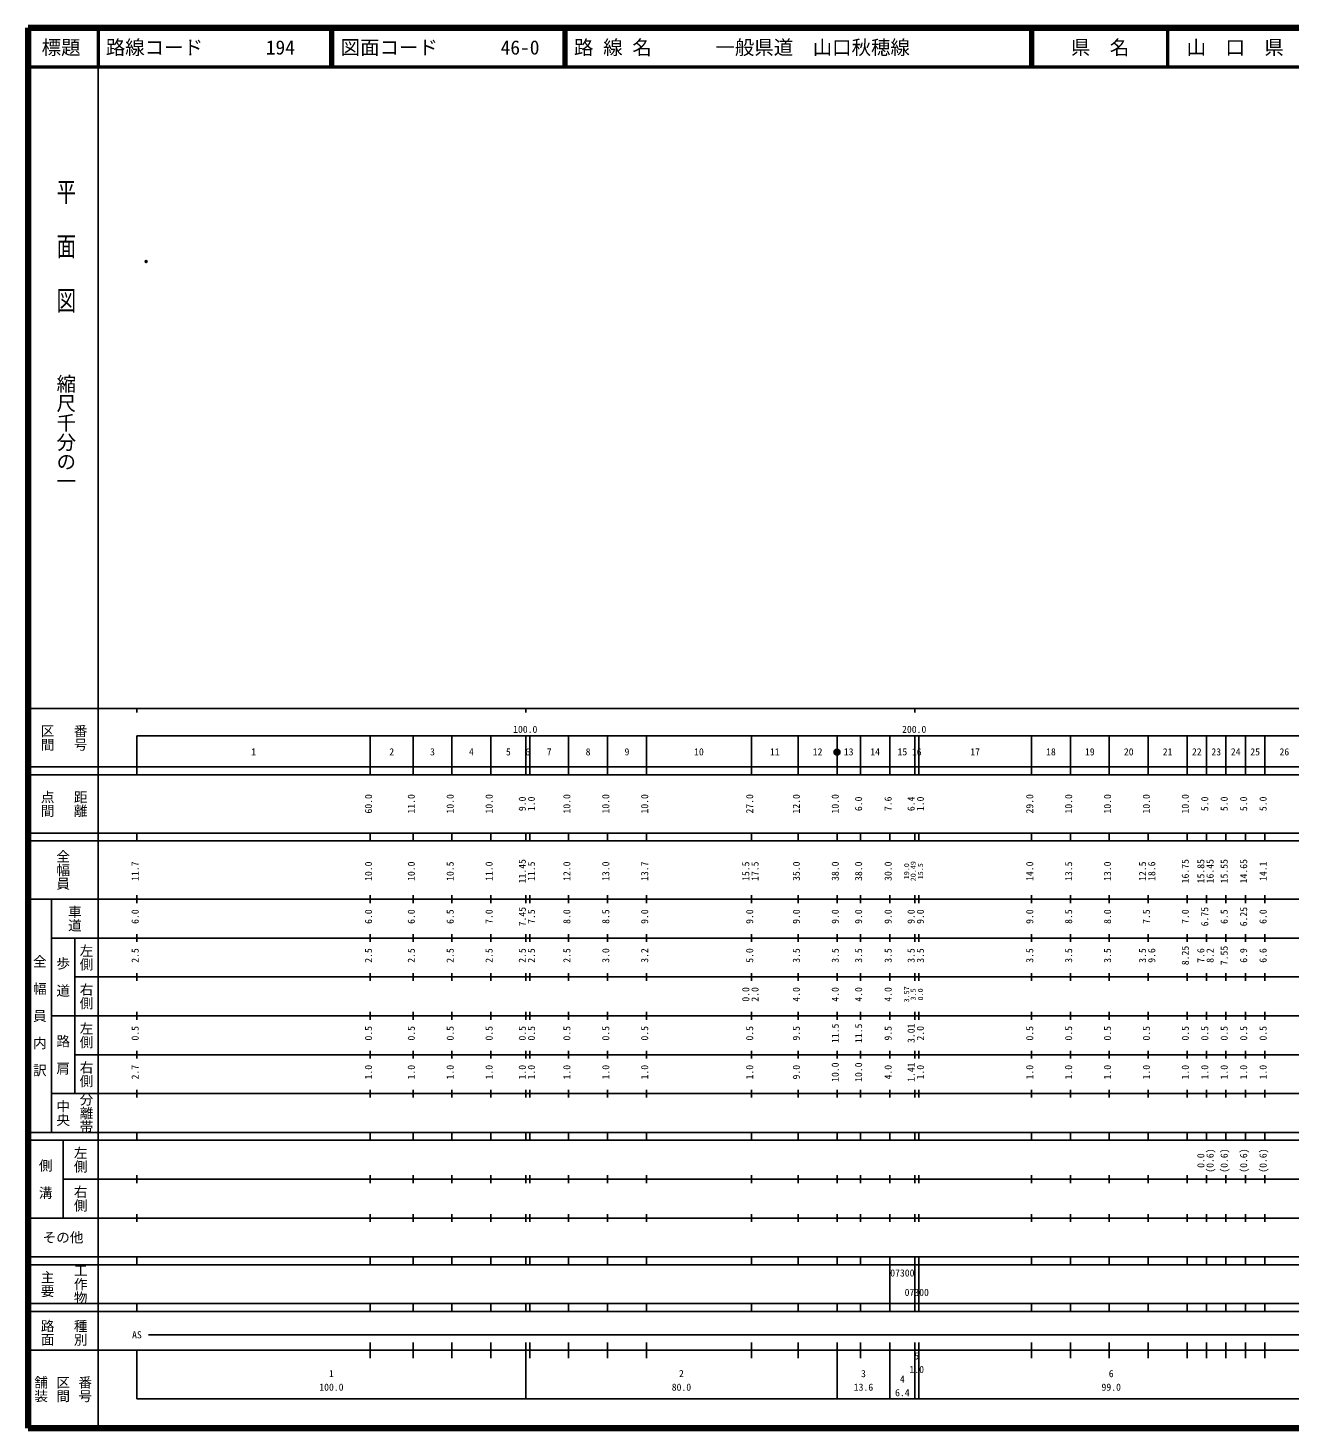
# Model space of a CAD drawing. Units: millimetres on the paper. Extents: x 40 to 680, y 20 to 380.
# Drawn here: x 40 to 364.5, y 20 to 380 of the extents above; entities that cross this region are included whole.
import ezdxf
from ezdxf.enums import TextEntityAlignment as Align

# ---------------------------------------------------------------- set-up
doc = ezdxf.new("R2010")
doc.units = ezdxf.units.MM
doc.header["$PDMODE"] = 32
doc.header["$PDSIZE"] = 0.5
doc.layers.add('M-OTRS', color=6, linetype='Continuous')
doc.layers.add('M-TTL-TXT', color=7, linetype='Continuous')
for name, color, linetype, lineweight in [('M-TTL', 2, 'Continuous', 140), ('M-TTL-BAND', 7, 'Continuous', 25), ('M-TTL-LINE', 7, 'Continuous', 50)]:
    doc.layers.add(name, color=color, linetype=linetype, lineweight=lineweight)
doc.styles.add('@ＭＳ ゴシック', font='')
doc.styles.add('ＭＳ ゴシック', font='')
doc.styles.get('@ＭＳ ゴシック').set_extended_font_data('@MS Gothic')
doc.styles.get('ＭＳ ゴシック').set_extended_font_data('MS Gothic')

msp = doc.modelspace()

# ---------------------------------------------------------------- linework, layer by layer
at = {"layer": 'M-OTRS'}
msp.add_point((70.364, 319.93), dxfattribs=at)
at = {"layer": 'M-TTL'}
for p, q in [((40, 380), (40, 20)), ((680, 380), (40, 380)), ((40, 20), (680, 20))]:
    msp.add_line(p, q, dxfattribs=at)
at = {"layer": 'M-TTL-BAND'}
for p, q in [((58, 370), (58, 20)), ((40, 205), (579, 205)), ((68, 205), (68, 204)), ((168, 205), (168, 204)), ((268, 205), (268, 204)), ((68, 198), (579, 198)), ((68, 198), (68, 188)), ((128, 188), (128, 198)), ((139, 188), (139, 198)), ((149, 188), (149, 198)), ((159, 188), (159, 198)), ((168, 188), (168, 198)), ((169, 188), (169, 198)), ((179, 188), (179, 198)), ((189, 188), (189, 198)), ((199, 188), (199, 198)), ((226, 188), (226, 198)), ((238, 188), (238, 198)), ((248, 188), (248, 198)), ((254, 188), (254, 198)), ((261.6, 188), (261.6, 198)), ((268, 188), (268, 198)), ((269, 188), (269, 198)), ((298, 188), (298, 198)), ((308, 188), (308, 198)), ((318, 188), (318, 198)), ((328, 188), (328, 198)), ((338, 188), (338, 198)), ((343, 188), (343, 198)), ((348, 188), (348, 198)), ((353, 188), (353, 198)), ((358, 188), (358, 198)), ((40, 190), (579, 190)), ((40, 188), (579, 188)), ((40, 173), (579, 173)), ((68, 171), (68, 173)), ((128, 171), (128, 173)), ((139, 171), (139, 173)), ((149, 171), (149, 173)), ((159, 171), (159, 173)), ((168, 171), (168, 173)), ((169, 171), (169, 173)), ((179, 171), (179, 173)), ((189, 171), (189, 173)), ((199, 171), (199, 173)), ((226, 171), (226, 173)), ((238, 171), (238, 173)), ((248, 171), (248, 173)), ((254, 171), (254, 173)), ((261.6, 171), (261.6, 173)), ((268, 171), (268, 173)), ((269, 171), (269, 173)), ((298, 171), (298, 173)), ((308, 171), (308, 173)), ((318, 171), (318, 173)), ((328, 171), (328, 173)), ((338, 171), (338, 173)), ((343, 171), (343, 173)), ((348, 171), (348, 173)), ((353, 171), (353, 173)), ((358, 171), (358, 173)), ((40, 171), (579, 171)), ((40, 156), (579, 156)), ((46, 96), (46, 156)), ((68, 155), (68, 157)), ((128, 155), (128, 157)), ((139, 155), (139, 157)), ((149, 155), (149, 157)), ((159, 155), (159, 157)), ((168, 155), (168, 157)), ((169, 155), (169, 157)), ((179, 155), (179, 157)), ((189, 155), (189, 157)), ((199, 155), (199, 157)), ((226, 155), (226, 157)), ((238, 155), (238, 157)), ((248, 155), (248, 157)), ((254, 155), (254, 157)), ((261.6, 155), (261.6, 157)), ((268, 155), (268, 157)), ((269, 155), (269, 157)), ((298, 155), (298, 157)), ((308, 155), (308, 157)), ((318, 155), (318, 157)), ((328, 155), (328, 157)), ((338, 155), (338, 157)), ((343, 155), (343, 157)), ((348, 155), (348, 157)), ((353, 155), (353, 157)), ((358, 155), (358, 157)), ((46, 146), (579, 146)), ((52, 146), (52, 106)), ((68, 145), (68, 147)), ((128, 145), (128, 147)), ((139, 145), (139, 147)), ((149, 145), (149, 147)), ((159, 145), (159, 147)), ((168, 145), (168, 147)), ((169, 145), (169, 147)), ((179, 145), (179, 147)), ((189, 145), (189, 147)), ((199, 145), (199, 147)), ((226, 145), (226, 147)), ((238, 145), (238, 147)), ((248, 145), (248, 147)), ((254, 145), (254, 147)), ((261.6, 145), (261.6, 147)), ((268, 145), (268, 147)), ((269, 145), (269, 147)), ((298, 145), (298, 147)), ((308, 145), (308, 147)), ((318, 145), (318, 147)), ((328, 145), (328, 147)), ((338, 145), (338, 147)), ((343, 145), (343, 147)), ((348, 145), (348, 147)), ((353, 145), (353, 147)), ((358, 145), (358, 147)), ((68, 135), (68, 137)), ((128, 135), (128, 137)), ((139, 135), (139, 137)), ((149, 135), (149, 137)), ((159, 135), (159, 137)), ((168, 135), (168, 137)), ((169, 135), (169, 137)), ((179, 135), (179, 137)), ((189, 135), (189, 137)), ((199, 135), (199, 137)), ((226, 135), (226, 137)), ((238, 135), (238, 137)), ((248, 135), (248, 137)), ((254, 135), (254, 137)), ((261.6, 135), (261.6, 137)), ((268, 135), (268, 137)), ((269, 135), (269, 137)), ((298, 135), (298, 137)), ((308, 135), (308, 137)), ((318, 135), (318, 137)), ((328, 135), (328, 137)), ((338, 135), (338, 137)), ((343, 135), (343, 137)), ((348, 135), (348, 137)), ((353, 135), (353, 137)), ((358, 135), (358, 137)), ((52, 136), (579, 136)), ((46, 126), (579, 126)), ((68, 125), (68, 127)), ((128, 125), (128, 127)), ((139, 125), (139, 127)), ((149, 125), (149, 127)), ((159, 125), (159, 127)), ((168, 125), (168, 127)), ((169, 125), (169, 127)), ((179, 125), (179, 127)), ((189, 125), (189, 127)), ((199, 125), (199, 127)), ((226, 125), (226, 127)), ((238, 125), (238, 127)), ((248, 125), (248, 127)), ((254, 125), (254, 127)), ((261.6, 125), (261.6, 127)), ((268, 125), (268, 127)), ((269, 125), (269, 127)), ((298, 125), (298, 127)), ((308, 125), (308, 127)), ((318, 125), (318, 127)), ((328, 125), (328, 127)), ((338, 125), (338, 127)), ((343, 125), (343, 127)), ((348, 125), (348, 127)), ((353, 125), (353, 127)), ((358, 125), (358, 127)), ((52, 116), (579, 116)), ((68, 115), (68, 117)), ((128, 115), (128, 117)), ((139, 115), (139, 117)), ((149, 115), (149, 117)), ((159, 115), (159, 117)), ((168, 115), (168, 117)), ((169, 115), (169, 117)), ((179, 115), (179, 117)), ((189, 115), (189, 117)), ((199, 115), (199, 117)), ((226, 115), (226, 117)), ((238, 115), (238, 117)), ((248, 115), (248, 117)), ((254, 115), (254, 117)), ((261.6, 115), (261.6, 117)), ((268, 115), (268, 117)), ((269, 115), (269, 117)), ((298, 115), (298, 117)), ((308, 115), (308, 117)), ((318, 115), (318, 117)), ((328, 115), (328, 117)), ((338, 115), (338, 117)), ((343, 115), (343, 117)), ((348, 115), (348, 117)), ((353, 115), (353, 117)), ((358, 115), (358, 117)), ((46, 106), (579, 106)), ((68, 105), (68, 107)), ((128, 105), (128, 107)), ((139, 105), (139, 107)), ((149, 105), (149, 107)), ((159, 105), (159, 107)), ((168, 105), (168, 107)), ((169, 105), (169, 107)), ((179, 105), (179, 107)), ((189, 105), (189, 107)), ((199, 105), (199, 107)), ((226, 105), (226, 107)), ((238, 105), (238, 107)), ((248, 105), (248, 107)), ((254, 105), (254, 107)), ((261.6, 105), (261.6, 107)), ((268, 105), (268, 107)), ((269, 105), (269, 107)), ((298, 105), (298, 107)), ((308, 105), (308, 107)), ((318, 105), (318, 107)), ((328, 105), (328, 107)), ((338, 105), (338, 107)), ((343, 105), (343, 107)), ((348, 105), (348, 107)), ((353, 105), (353, 107)), ((358, 105), (358, 107)), ((40, 96), (579, 96)), ((40, 94), (579, 94)), ((49, 94), (49, 74)), ((68, 94), (68, 96)), ((128, 94), (128, 96)), ((139, 94), (139, 96)), ((149, 94), (149, 96)), ((159, 94), (159, 96)), ((168, 94), (168, 96)), ((169, 94), (169, 96)), ((179, 94), (179, 96)), ((189, 94), (189, 96)), ((199, 94), (199, 96)), ((226, 94), (226, 96)), ((238, 94), (238, 96)), ((248, 94), (248, 96)), ((254, 94), (254, 96)), ((261.6, 94), (261.6, 96)), ((268, 94), (268, 96)), ((269, 94), (269, 96)), ((298, 94), (298, 96)), ((308, 94), (308, 96)), ((318, 94), (318, 96)), ((328, 94), (328, 96)), ((338, 94), (338, 96)), ((343, 94), (343, 96)), ((348, 94), (348, 96)), ((353, 94), (353, 96)), ((358, 94), (358, 96)), ((49, 84), (579, 84)), ((68, 83), (68, 85)), ((128, 83), (128, 85)), ((139, 83), (139, 85)), ((149, 83), (149, 85)), ((159, 83), (159, 85)), ((168, 83), (168, 85)), ((169, 83), (169, 85)), ((179, 83), (179, 85)), ((189, 83), (189, 85)), ((199, 83), (199, 85)), ((226, 83), (226, 85)), ((238, 83), (238, 85)), ((248, 83), (248, 85)), ((254, 83), (254, 85)), ((261.6, 83), (261.6, 85)), ((268, 83), (268, 85)), ((269, 83), (269, 85)), ((298, 83), (298, 85)), ((308, 83), (308, 85)), ((318, 83), (318, 85)), ((328, 83), (328, 85)), ((338, 83), (338, 85)), ((343, 83), (343, 85)), ((348, 83), (348, 85)), ((353, 83), (353, 85)), ((358, 83), (358, 85)), ((40, 74), (579, 74)), ((68, 73), (68, 75)), ((128, 73), (128, 75)), ((139, 73), (139, 75)), ((149, 73), (149, 75)), ((159, 73), (159, 75)), ((168, 73), (168, 75)), ((169, 73), (169, 75)), ((179, 73), (179, 75)), ((189, 73), (189, 75)), ((199, 73), (199, 75)), ((226, 73), (226, 75)), ((238, 73), (238, 75)), ((248, 73), (248, 75)), ((254, 73), (254, 75)), ((261.6, 73), (261.6, 75)), ((268, 73), (268, 75)), ((269, 73), (269, 75)), ((298, 73), (298, 75)), ((308, 73), (308, 75)), ((318, 73), (318, 75)), ((328, 73), (328, 75)), ((338, 73), (338, 75)), ((343, 73), (343, 75)), ((348, 73), (348, 75)), ((353, 73), (353, 75)), ((358, 73), (358, 75)), ((40, 64), (579, 64)), ((40, 62), (579, 62)), ((68, 62), (68, 64)), ((128, 62), (128, 64)), ((139, 62), (139, 64)), ((149, 62), (149, 64)), ((159, 62), (159, 64)), ((168, 62), (168, 64)), ((169, 62), (169, 64)), ((179, 62), (179, 64)), ((189, 62), (189, 64)), ((199, 62), (199, 64)), ((226, 62), (226, 64)), ((238, 62), (238, 64)), ((248, 62), (248, 64)), ((254, 62), (254, 64)), ((261.6, 62), (261.6, 64)), ((261.6, 52), (261.6, 62)), ((268, 62), (268, 64)), ((268, 52), (268, 62)), ((268, 52), (268, 62)), ((269, 62), (269, 64)), ((269, 52), (269, 62)), ((298, 62), (298, 64)), ((308, 62), (308, 64)), ((318, 62), (318, 64)), ((328, 62), (328, 64)), ((338, 62), (338, 64)), ((343, 62), (343, 64)), ((348, 62), (348, 64)), ((353, 62), (353, 64)), ((358, 62), (358, 64)), ((40, 52), (579, 52)), ((68, 50), (68, 52)), ((128, 50), (128, 52)), ((139, 50), (139, 52)), ((149, 50), (149, 52)), ((159, 50), (159, 52)), ((168, 50), (168, 52)), ((169, 50), (169, 52)), ((179, 50), (179, 52)), ((189, 50), (189, 52)), ((199, 50), (199, 52)), ((226, 50), (226, 52)), ((238, 50), (238, 52)), ((248, 50), (248, 52)), ((254, 50), (254, 52)), ((261.6, 50), (261.6, 52)), ((268, 50), (268, 52)), ((269, 50), (269, 52)), ((298, 50), (298, 52)), ((308, 50), (308, 52)), ((318, 50), (318, 52)), ((328, 50), (328, 52)), ((338, 50), (338, 52)), ((343, 50), (343, 52)), ((348, 50), (348, 52)), ((353, 50), (353, 52)), ((358, 50), (358, 52)), ((40, 50), (579, 50)), ((71, 44), (562, 44)), ((40, 40), (579, 40)), ((68, 40), (68, 27.5)), ((128, 38), (128, 42)), ((139, 38), (139, 42)), ((149, 38), (149, 42)), ((159, 38), (159, 42)), ((168, 27.5), (168, 42)), ((169, 38), (169, 42)), ((179, 38), (179, 42)), ((189, 38), (189, 42)), ((199, 38), (199, 42)), ((226, 38), (226, 42)), ((238, 38), (238, 42)), ((248, 27.5), (248, 42)), ((254, 38), (254, 42)), ((261.6, 27.5), (261.6, 42)), ((268, 27.5), (268, 42)), ((269, 27.5), (269, 42)), ((298, 38), (298, 42)), ((308, 38), (308, 42)), ((318, 38), (318, 42)), ((328, 38), (328, 42)), ((338, 38), (338, 42)), ((343, 38), (343, 42)), ((348, 38), (348, 42)), ((353, 38), (353, 42)), ((358, 38), (358, 42)), ((68, 27.5), (579, 27.5))]:
    msp.add_line(p, q, dxfattribs=at)
for radius in [0.75, 0.6, 0.45, 0.3, 0.15, 0.02]:
    msp.add_circle((248, 193.791), radius, dxfattribs=at)
msp.add_point((248, 193.791), dxfattribs=at)
at = {"layer": 'M-TTL-LINE'}
for p, q in [((58, 380), (58, 370)), ((117.75, 380), (117.75, 370)), ((118.25, 380), (118.25, 370)), ((177.75, 380), (177.75, 370)), ((178.25, 380), (178.25, 370)), ((297.75, 380), (297.75, 370)), ((298.25, 380), (298.25, 370)), ((333, 380), (333, 370)), ((40, 370), (680, 370))]:
    msp.add_line(p, q, dxfattribs=at)

# ---------------------------------------------------------------- texts
at = {"layer": 'M-TTL-BAND', "style": '@ＭＳ ゴシック', "width": 1.4}
msp.add_text('平  面  図', height=3.666, rotation=270, dxfattribs=at).set_placement((49.777, 306.475), align=Align.MIDDLE_RIGHT)
at = {"layer": 'M-TTL-BAND', "style": '@ＭＳ ゴシック'}
msp.add_text('縮尺千分の一', height=3.666, rotation=270, dxfattribs=at).set_placement((49.777, 261.03), align=Align.MIDDLE_RIGHT)
for s, p in [('区間', (45, 197.5)), ('番号', (53.5, 197.5)), ('点間', (45, 180.5)), ('距離', (53.5, 180.5)), ('全幅員', (49, 163.5)), ('車道', (52, 151)), ('左側', (55, 141)), ('全\u3000幅\u3000員\u3000内\u3000訳', (43, 126)), ('歩\u3000道', (49, 136)), ('右側', (55, 131)), ('左側', (55, 121)), ('路\u3000肩', (49, 116)), ('右側', (55, 111)), ('分離帯', (55, 101)), ('中央', (49, 101)), ('左側', (53.5, 89)), ('側\u3000溝', (44.5, 84)), ('右側', (53.5, 79)), ('工作物', (53.5, 57)), ('主要', (45, 57)), ('路面', (45, 44.5)), ('種別', (53.5, 44.5)), ('舗装', (43.333, 30)), ('区間', (49, 30)), ('番号', (54.667, 30))]:
    msp.add_text(s, height=2.566, rotation=270, dxfattribs=at).set_placement(p, align=Align.MIDDLE_CENTER)
at = {"layer": 'M-TTL-BAND', "style": 'ＭＳ ゴシック'}
for s, p in [('100.0', (167.844, 198.195)), ('200.0', (267.844, 198.195)), ('1', (98, 192.405)), ('2', (133.5, 192.405)), ('3', (144, 192.405)), ('4', (154, 192.405)), ('5', (163.5, 192.405)), ('6', (168.5, 192.405)), ('7', (174, 192.405)), ('8', (184, 192.405)), ('9', (194, 192.405)), ('10', (212.5, 192.405)), ('11', (232, 192.405)), ('12', (243, 192.405)), ('13', (251, 192.405)), ('14', (257.8, 192.405)), ('15', (264.8, 192.405)), ('16', (268.5, 192.405)), ('17', (283.5, 192.405)), ('18', (303, 192.405)), ('19', (313, 192.405)), ('20', (323, 192.405)), ('21', (333, 192.405)), ('22', (340.5, 192.405)), ('23', (345.5, 192.405)), ('24', (350.5, 192.405)), ('25', (355.5, 192.405)), ('26', (363, 192.405)), ('07300', (264.8, 58.405)), ('07300', (268.5, 53.405)), ('AS', (68, 42.5)), ('5', (268.5, 37.078)), ('1', (118, 32.523)), ('2', (208, 32.523)), ('3', (254.8, 32.523)), ('4', (264.8, 31.115)), ('1.0', (268.5, 33.588)), ('6', (318.5, 32.523)), ('100.0', (118, 29.033)), ('80.0', (208, 29.033)), ('13.6', (254.8, 29.033)), ('6.4', (264.8, 27.625)), ('99.0', (318.5, 29.033))]:
    msp.add_text(s, height=1.833, dxfattribs=at).set_placement(p, align=Align.BOTTOM_CENTER)
for s, p in [('60.0', (129, 180.5)), ('11.0', (140, 180.5)), ('10.0', (150, 180.5)), ('10.0', (160, 180.5)), ('9.0', (168.535, 180.5)), ('1.0', (170.879, 180.5)), ('10.0', (180, 180.5)), ('10.0', (190, 180.5)), ('10.0', (200, 180.5)), ('27.0', (227, 180.5)), ('12.0', (239, 180.5)), ('10.0', (249, 180.5)), ('6.0', (255, 180.5)), ('7.6', (262.6, 180.5)), ('6.4', (268.506, 180.5)), ('1.0', (270.893, 180.5)), ('29.0', (299, 180.5)), ('10.0', (309, 180.5)), ('10.0', (319, 180.5)), ('10.0', (329, 180.5)), ('10.0', (339, 180.5)), ('5.0', (344, 180.5)), ('5.0', (349, 180.5)), ('5.0', (354, 180.5)), ('5.0', (359, 180.5)), ('11.45', (168.535, 163.174)), ('16.75', (339, 163.174)), ('15.85', (343, 163.174)), ('16.45', (345.37, 163.174)), ('15.55', (349, 163.174)), ('14.65', (354, 163.174)), ('11.7', (69, 163.174)), ('10.0', (129, 163.174)), ('10.0', (140, 163.174)), ('10.5', (150, 163.174)), ('11.0', (160, 163.174)), ('11.5', (170.879, 163.174)), ('12.0', (180, 163.174)), ('13.0', (190, 163.174)), ('13.7', (200, 163.174)), ('15.5', (226, 163.174)), ('17.5', (228.37, 163.174)), ('35.0', (239, 163.174)), ('38.0', (249, 163.174)), ('38.0', (255, 163.174)), ('30.0', (262.6, 163.174)), ('14.0', (299, 163.174)), ('13.5', (309, 163.174)), ('13.0', (319, 163.174)), ('12.5', (328, 163.174)), ('18.6', (330.37, 163.174)), ('14.1', (359, 163.174)), ('6.0', (69, 151.5)), ('6.0', (129, 151.5)), ('6.0', (140, 151.5)), ('6.5', (150, 151.5)), ('7.0', (160, 151.5)), ('7.45', (168.535, 151.5)), ('7.5', (170.879, 151.5)), ('8.0', (180, 151.5)), ('8.5', (190, 151.5)), ('9.0', (200, 151.5)), ('9.0', (227, 151.5)), ('9.0', (239, 151.5)), ('9.0', (249, 151.5)), ('9.0', (255, 151.5)), ('9.0', (262.6, 151.5)), ('9.0', (268.506, 151.5)), ('9.0', (270.893, 151.5)), ('9.0', (299, 151.5)), ('8.5', (309, 151.5)), ('8.0', (319, 151.5)), ('7.5', (329, 151.5)), ('7.0', (339, 151.5)), ('6.75', (344, 151.5)), ('6.5', (349, 151.5)), ('6.25', (354, 151.5)), ('6.0', (359, 151.5)), ('2.5', (69, 141.5)), ('2.5', (129, 141.5)), ('2.5', (140, 141.5)), ('2.5', (150, 141.5)), ('2.5', (160, 141.5)), ('2.5', (168.535, 141.5)), ('2.5', (170.879, 141.5)), ('2.5', (180, 141.5)), ('3.0', (190, 141.5)), ('3.2', (200, 141.5)), ('5.0', (227, 141.5)), ('3.5', (239, 141.5)), ('3.5', (249, 141.5)), ('3.5', (255, 141.5)), ('3.5', (262.6, 141.5)), ('3.5', (268.506, 141.5)), ('3.5', (270.893, 141.5)), ('3.5', (299, 141.5)), ('3.5', (309, 141.5)), ('3.5', (319, 141.5)), ('3.5', (328, 141.5)), ('9.6', (330.37, 141.5)), ('8.25', (339, 141.5)), ('7.6', (343, 141.5)), ('8.2', (345.37, 141.5)), ('7.55', (349, 141.5)), ('6.9', (354, 141.5)), ('6.6', (359, 141.5)), ('0.0', (226, 131.5)), ('2.0', (228.37, 131.5)), ('4.0', (239, 131.5)), ('4.0', (249, 131.5)), ('4.0', (255, 131.5)), ('4.0', (262.6, 131.5)), ('0.5', (69, 121.5)), ('0.5', (129, 121.5)), ('0.5', (140, 121.5)), ('0.5', (150, 121.5)), ('0.5', (160, 121.5)), ('0.5', (168.535, 121.5)), ('0.5', (170.879, 121.5)), ('0.5', (180, 121.5)), ('0.5', (190, 121.5)), ('0.5', (200, 121.5)), ('0.5', (227, 121.5)), ('9.5', (239, 121.5)), ('11.5', (249, 121.5)), ('11.5', (255, 121.5)), ('9.5', (262.6, 121.5)), ('3.01', (268.506, 121.5)), ('2.0', (270.893, 121.5)), ('0.5', (299, 121.5)), ('0.5', (309, 121.5)), ('0.5', (319, 121.5)), ('0.5', (329, 121.5)), ('0.5', (339, 121.5)), ('0.5', (344, 121.5)), ('0.5', (349, 121.5)), ('0.5', (354, 121.5)), ('0.5', (359, 121.5)), ('2.7', (69, 111.5)), ('1.0', (129, 111.5)), ('1.0', (140, 111.5)), ('1.0', (150, 111.5)), ('1.0', (160, 111.5)), ('1.0', (168.535, 111.5)), ('1.0', (170.879, 111.5)), ('1.0', (180, 111.5)), ('1.0', (190, 111.5)), ('1.0', (200, 111.5)), ('1.0', (227, 111.5)), ('9.0', (239, 111.5)), ('10.0', (249, 111.5)), ('10.0', (255, 111.5)), ('4.0', (262.6, 111.5)), ('1.41', (268.506, 111.5)), ('1.0', (270.893, 111.5)), ('1.0', (299, 111.5)), ('1.0', (309, 111.5)), ('1.0', (319, 111.5)), ('1.0', (329, 111.5)), ('1.0', (339, 111.5)), ('1.0', (344, 111.5)), ('1.0', (349, 111.5)), ('1.0', (354, 111.5)), ('1.0', (359, 111.5)), ('0.0', (343, 88.764)), ('(0.6)', (345.37, 88.764)), ('(0.6)', (349, 88.764)), ('(0.6)', (354, 88.764)), ('(0.6)', (359, 88.764))]:
    msp.add_text(s, height=1.833, rotation=90, dxfattribs=at).set_placement(p, align=Align.BOTTOM_CENTER)
at = {"layer": 'M-TTL-BAND', "style": 'ＭＳ ゴシック', "width": 1.1}
for s, p in [('19.0', (266.942, 163.174)), ('20.49', (268.637, 163.174)), ('15.5', (270.514, 163.174)), ('3.57', (266.942, 131.5)), ('3.5', (268.637, 131.5)), ('0.0', (270.514, 131.5))]:
    msp.add_text(s, height=1.32, rotation=90, dxfattribs=at).set_placement(p, align=Align.BOTTOM_CENTER)
at = {"layer": 'M-TTL-BAND', "style": 'ＭＳ ゴシック'}
msp.add_text('その他', height=2.566, dxfattribs=at).set_placement((49, 69), align=Align.MIDDLE_CENTER)
at = {"layer": 'M-TTL-TXT', "style": 'ＭＳ ゴシック'}
for s, p in [('標題', (48.5, 375)), ('県\u3000名', (315.625, 375)), ('山\u3000口\u3000県', (350.375, 375))]:
    msp.add_text(s, height=3.666, dxfattribs=at).set_placement(p, align=Align.MIDDLE_CENTER)
for s, p in [('路線コード', (60, 375)), ('194', (101.142, 375)), ('図面コード', (120.38, 375)), ('46-0', (161.521, 375)), ('路 線 名', (180.38, 375)), ('一般県道\u3000山口秋穂線', (216.734, 375))]:
    msp.add_text(s, height=3.666, dxfattribs=at).set_placement(p, align=Align.MIDDLE_LEFT)

doc.saveas('drawing.dxf')
